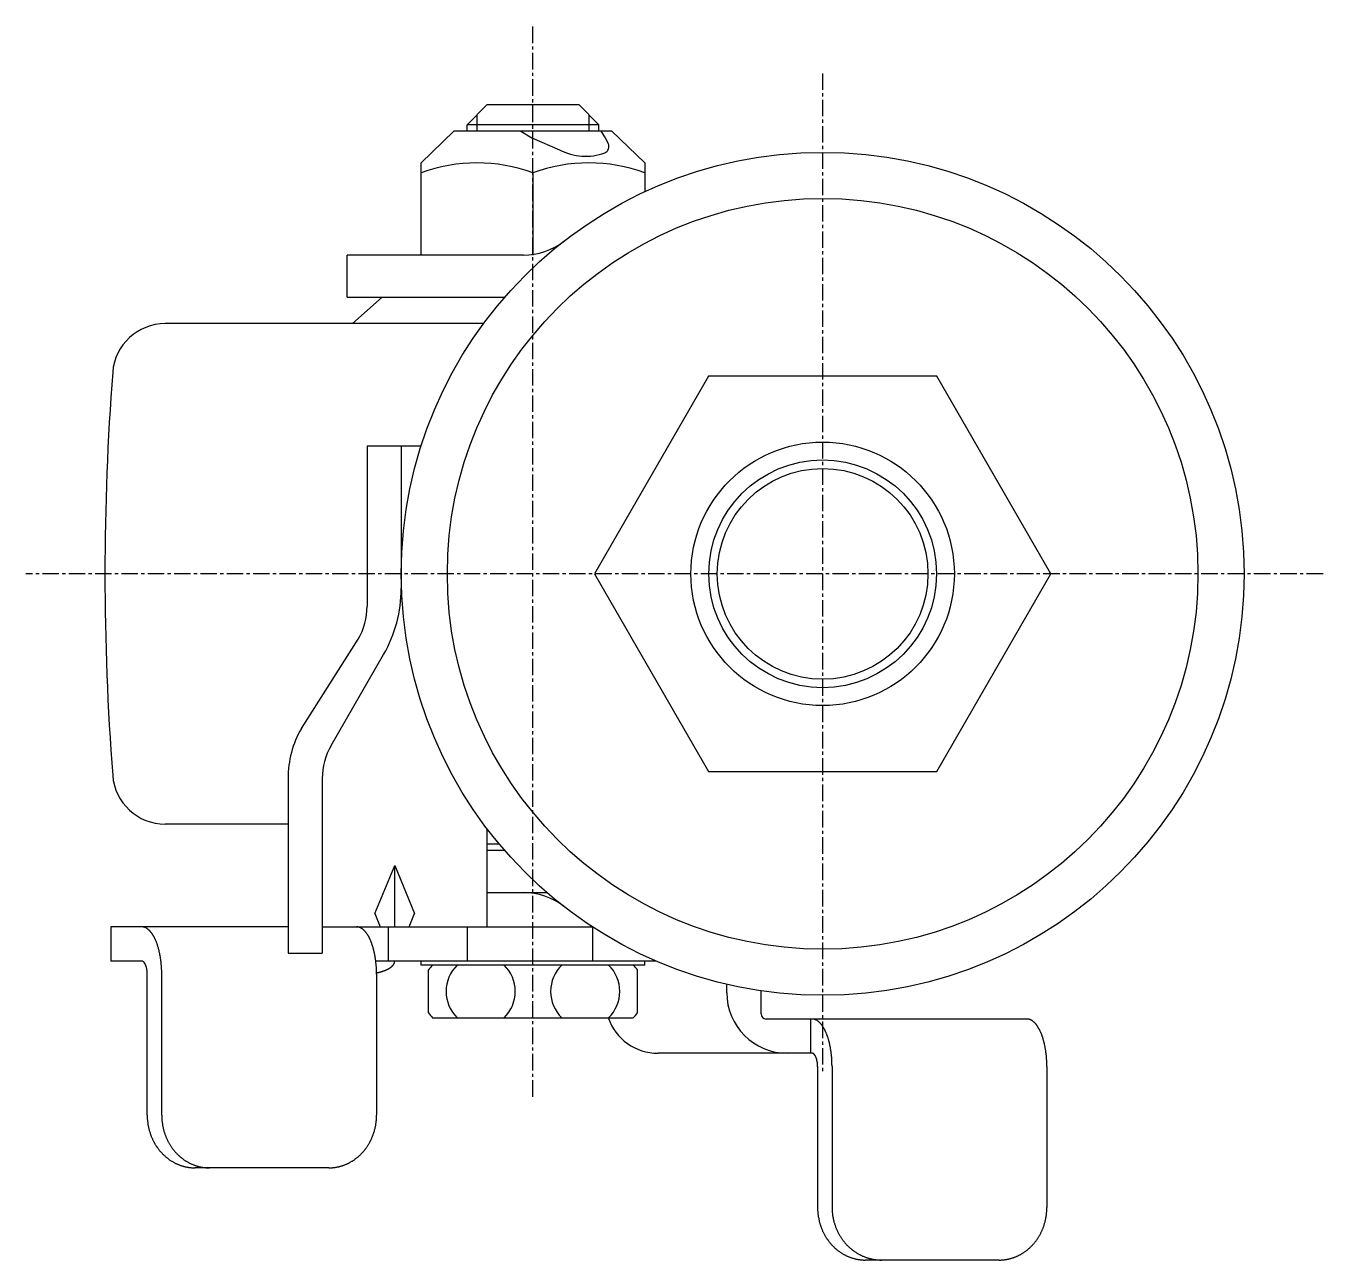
# Model space of a CAD drawing. Extents: x -3880 to -3609, y -750 to -299.
# Drawn here: x -3707.4 to -3608.9, y -393 to -299.3 of the extents above; entities that cross this region are included whole.
import ezdxf

# ---------------------------------------------------------------- set-up
doc = ezdxf.new("R2010")
doc.units = 0
doc.linetypes.add('CENTER', pattern=[2, 1.25, -0.25, 0.25, -0.25])
doc.layers.get('0').update_dxf_attribs({"linetype": 'CONTINUOUS'})
doc.layers.add('CENTER', color=1, linetype='CENTER')

msp = doc.modelspace()

# ---------------------------------------------------------------- linework, layer by layer
at = {"color": 7, "linetype": 'CONTINUOUS'}
for p, q in [((-3673.888, -306.773), (-3672.388, -305.273)), ((-3665.388, -305.273), (-3672.388, -305.273)), ((-3663.888, -306.773), (-3665.388, -305.273)), ((-3674.888, -307.273), (-3677.388, -309.673)), ((-3662.888, -307.273), (-3674.888, -307.273)), ((-3673.888, -307.273), (-3673.888, -306.773)), ((-3663.888, -306.773), (-3673.888, -306.773)), ((-3669.798, -307.273), (-3668.982, -307.773)), ((-3663.888, -307.273), (-3663.888, -306.773)), ((-3663.736, -307.273), (-3663.406, -307.773)), ((-3660.388, -309.673), (-3662.888, -307.273)), ((-3668.982, -307.773), (-3666.87, -308.673)), ((-3663.406, -307.773), (-3663.174, -308.203)), ((-3677.388, -316.673), (-3677.388, -309.673)), ((-3660.388, -309.673), (-3660.388, -311.86)), ((-3668.888, -310.432), (-3668.888, -316.673)), ((-3682.988, -319.873), (-3682.988, -316.673)), ((-3669.612, -316.673), (-3682.988, -316.673)), ((-3669.612, -316.673), (-3677.388, -316.673)), ((-3682.988, -319.873), (-3671.033, -319.873)), ((-3682.588, -321.873), (-3680.338, -319.873)), ((-3672.637, -321.873), (-3696.813, -321.873)), ((-3655.548, -325.873), (-3664.209, -340.873)), ((-3638.228, -325.873), (-3655.548, -325.873)), ((-3629.568, -340.873), (-3638.228, -325.873)), ((-3677.383, -331.173), (-3681.488, -331.173)), ((-3681.488, -331.173), (-3681.488, -343.333)), ((-3678.888, -331.173), (-3678.888, -341.994)), ((-3664.209, -340.873), (-3655.548, -355.873)), ((-3638.228, -355.873), (-3629.568, -340.873)), ((-3686.47, -352.605), (-3682.158, -345.833)), ((-3684.218, -353.905), (-3680.228, -346.994)), ((-3687.488, -356.405), (-3687.488, -369.673)), ((-3684.888, -356.405), (-3684.888, -369.673)), ((-3655.548, -355.873), (-3638.228, -355.873)), ((-3687.488, -359.873), (-3696.813, -359.873)), ((-3672.388, -360.206), (-3672.388, -367.673)), ((-3672.388, -361.373), (-3671.459, -361.373)), ((-3671.033, -361.873), (-3672.388, -361.873)), ((-3680.888, -366.673), (-3679.388, -363.019)), ((-3679.388, -363.019), (-3677.888, -366.673)), ((-3679.388, -367.673), (-3679.388, -363.019)), ((-3672.388, -365.073), (-3669.612, -365.073)), ((-3669.612, -365.073), (-3667.825, -365.073)), ((-3680.888, -366.673), (-3680.478, -367.673)), ((-3678.299, -367.673), (-3677.888, -366.673)), ((-3687.488, -367.673), (-3700.941, -367.673)), ((-3700.941, -367.673), (-3700.941, -370.273)), ((-3684.888, -367.673), (-3664.374, -367.673)), ((-3679.888, -367.673), (-3679.888, -370.273)), ((-3673.888, -367.673), (-3673.888, -370.273)), ((-3664.377, -367.673), (-3664.377, -370.273)), ((-3698.599, -370.273), (-3700.941, -370.273)), ((-3687.488, -369.673), (-3684.888, -369.673)), ((-3659.523, -370.273), (-3680.83, -370.273)), ((-3677.388, -370.573), (-3677.388, -370.273)), ((-3660.388, -370.573), (-3660.388, -370.273)), ((-3698.176, -381.973), (-3698.176, -371.273)), ((-3697.078, -381.973), (-3697.078, -371.273)), ((-3680.764, -371.273), (-3680.764, -381.973)), ((-3660.388, -370.573), (-3677.388, -370.573)), ((-3676.828, -374.205), (-3676.828, -370.941)), ((-3660.948, -374.205), (-3660.948, -370.941)), ((-3654.169, -372.673), (-3654.169, -372.034)), ((-3651.569, -374.273), (-3651.569, -372.529)), ((-3676.506, -374.573), (-3661.27, -374.573)), ((-3631.382, -374.673), (-3651.169, -374.673)), ((-3647.806, -374.673), (-3647.806, -377.273)), ((-3647.696, -377.273), (-3659.388, -377.273)), ((-3647.273, -378.273), (-3647.273, -388.973)), ((-3646.174, -378.273), (-3646.174, -388.973)), ((-3646.174, -378.273), (-3646.174, -388.973)), ((-3629.861, -378.273), (-3629.861, -388.973)), ((-3684.389, -385.973), (-3694.551, -385.973)), ((-3633.486, -392.973), (-3643.648, -392.973))]:
    msp.add_line(p, q, dxfattribs=at)
at = {"color": 3, "linetype": 'CONTINUOUS'}
for p, q in [((-3673.138, -306.023), (-3673.138, -307.273)), ((-3664.638, -306.023), (-3664.638, -307.273))]:
    msp.add_line(p, q, dxfattribs=at)
at = {"color": 7, "linetype": 'CONTINUOUS'}
for points in [[(-3697.08, -371.273, 0), (-3697.08, -371.229, 0), (-3697.08, -371.185, 0), (-3697.08, -371.141, 0), (-3697.08, -371.096, 0), (-3697.08, -371.052, 0), (-3697.08, -371.008, 0), (-3697.08, -370.964, 0), (-3697.09, -370.92, 0), (-3697.09, -370.876, 0), (-3697.09, -370.832, 0), (-3697.09, -370.789, 0), (-3697.09, -370.745, 0), (-3697.1, -370.701, 0), (-3697.1, -370.658, 0), (-3697.1, -370.614, 0), (-3697.11, -370.571, 0), (-3697.11, -370.528, 0), (-3697.11, -370.484, 0), (-3697.12, -370.441, 0), (-3697.12, -370.398, 0), (-3697.13, -370.356, 0), (-3697.13, -370.313, 0), (-3697.14, -370.27, 0), (-3697.14, -370.228, 0), (-3697.15, -370.186, 0), (-3697.15, -370.144, 0), (-3697.16, -370.102, 0), (-3697.17, -370.06, 0), (-3697.17, -370.019, 0), (-3697.18, -369.978, 0), (-3697.19, -369.936, 0), (-3697.19, -369.895, 0), (-3697.2, -369.855, 0), (-3697.21, -369.814, 0), (-3697.22, -369.774, 0), (-3697.22, -369.734, 0), (-3697.23, -369.694, 0), (-3697.24, -369.655, 0), (-3697.25, -369.615, 0), (-3697.26, -369.576, 0), (-3697.27, -369.537, 0), (-3697.28, -369.499, 0), (-3697.28, -369.46, 0), (-3697.29, -369.422, 0), (-3697.3, -369.385, 0), (-3697.31, -369.347, 0), (-3697.32, -369.31, 0), (-3697.33, -369.273, 0), (-3697.34, -369.237, 0), (-3697.36, -369.2, 0), (-3697.37, -369.164, 0), (-3697.38, -369.129, 0), (-3697.39, -369.093, 0), (-3697.4, -369.058, 0), (-3697.41, -369.024, 0), (-3697.42, -368.989, 0), (-3697.43, -368.955, 0), (-3697.45, -368.922, 0), (-3697.46, -368.888, 0), (-3697.47, -368.856, 0), (-3697.48, -368.823, 0), (-3697.5, -368.791, 0), (-3697.51, -368.759, 0), (-3697.52, -368.728, 0), (-3697.54, -368.697, 0), (-3697.55, -368.666, 0), (-3697.56, -368.636, 0), (-3697.58, -368.606, 0), (-3697.59, -368.576, 0), (-3697.61, -368.547, 0), (-3697.62, -368.519, 0), (-3697.63, -368.49, 0), (-3697.65, -368.462, 0), (-3697.66, -368.435, 0), (-3697.68, -368.408, 0), (-3697.69, -368.382, 0), (-3697.71, -368.355, 0), (-3697.72, -368.33, 0), (-3697.74, -368.305, 0), (-3697.75, -368.28, 0), (-3697.77, -368.256, 0), (-3697.79, -368.232, 0), (-3697.8, -368.208, 0), (-3697.82, -368.185, 0), (-3697.83, -368.163, 0), (-3697.85, -368.141, 0), (-3697.87, -368.119, 0), (-3697.88, -368.098, 0), (-3697.9, -368.078, 0), (-3697.92, -368.058, 0), (-3697.93, -368.038, 0), (-3697.95, -368.019, 0), (-3697.97, -368, 0), (-3697.98, -367.982, 0), (-3698, -367.964, 0), (-3698.02, -367.947, 0), (-3698.03, -367.931, 0), (-3698.05, -367.914, 0), (-3698.07, -367.899, 0), (-3698.09, -367.884, 0), (-3698.1, -367.869, 0), (-3698.12, -367.855, 0), (-3698.14, -367.841, 0), (-3698.16, -367.828, 0), (-3698.18, -367.816, 0), (-3698.19, -367.804, 0), (-3698.21, -367.792, 0), (-3698.23, -367.781, 0), (-3698.25, -367.771, 0), (-3698.27, -367.761, 0), (-3698.28, -367.751, 0), (-3698.3, -367.742, 0), (-3698.32, -367.734, 0), (-3698.34, -367.726, 0), (-3698.36, -367.719, 0), (-3698.38, -367.712, 0), (-3698.39, -367.706, 0), (-3698.41, -367.7, 0), (-3698.43, -367.695, 0), (-3698.45, -367.69, 0), (-3698.47, -367.686, 0), (-3698.49, -367.683, 0), (-3698.51, -367.68, 0), (-3698.52, -367.677, 0), (-3698.54, -367.676, 0), (-3698.56, -367.674, 0), (-3698.58, -367.673, 0), (-3698.6, -367.673, 0)], [(-3680.76, -371.273, 0), (-3680.76, -371.229, 0), (-3680.76, -371.185, 0), (-3680.77, -371.141, 0), (-3680.77, -371.096, 0), (-3680.77, -371.052, 0), (-3680.77, -371.008, 0), (-3680.77, -370.964, 0), (-3680.77, -370.92, 0), (-3680.77, -370.876, 0), (-3680.78, -370.832, 0), (-3680.78, -370.789, 0), (-3680.78, -370.745, 0), (-3680.78, -370.701, 0), (-3680.79, -370.658, 0), (-3680.79, -370.614, 0), (-3680.79, -370.571, 0), (-3680.8, -370.528, 0), (-3680.8, -370.484, 0), (-3680.81, -370.441, 0), (-3680.81, -370.398, 0), (-3680.81, -370.356, 0), (-3680.82, -370.313, 0), (-3680.82, -370.27, 0), (-3680.83, -370.228, 0), (-3680.84, -370.186, 0), (-3680.84, -370.144, 0), (-3680.85, -370.102, 0), (-3680.85, -370.06, 0), (-3680.86, -370.019, 0), (-3680.87, -369.978, 0), (-3680.87, -369.936, 0), (-3680.88, -369.895, 0), (-3680.89, -369.855, 0), (-3680.89, -369.814, 0), (-3680.9, -369.774, 0), (-3680.91, -369.734, 0), (-3680.92, -369.694, 0), (-3680.93, -369.655, 0), (-3680.94, -369.615, 0), (-3680.94, -369.576, 0), (-3680.95, -369.537, 0), (-3680.96, -369.499, 0), (-3680.97, -369.46, 0), (-3680.98, -369.422, 0), (-3680.99, -369.385, 0), (-3681, -369.347, 0), (-3681.01, -369.31, 0), (-3681.02, -369.273, 0), (-3681.03, -369.237, 0), (-3681.04, -369.2, 0), (-3681.05, -369.164, 0), (-3681.06, -369.129, 0), (-3681.07, -369.093, 0), (-3681.09, -369.058, 0), (-3681.1, -369.024, 0), (-3681.11, -368.989, 0), (-3681.12, -368.955, 0), (-3681.13, -368.922, 0), (-3681.15, -368.888, 0), (-3681.16, -368.856, 0), (-3681.17, -368.823, 0), (-3681.18, -368.791, 0), (-3681.2, -368.759, 0), (-3681.21, -368.728, 0), (-3681.22, -368.697, 0), (-3681.24, -368.666, 0), (-3681.25, -368.636, 0), (-3681.26, -368.606, 0), (-3681.28, -368.576, 0), (-3681.29, -368.547, 0), (-3681.31, -368.519, 0), (-3681.32, -368.49, 0), (-3681.33, -368.462, 0), (-3681.35, -368.435, 0), (-3681.36, -368.408, 0), (-3681.38, -368.382, 0), (-3681.39, -368.355, 0), (-3681.41, -368.33, 0), (-3681.42, -368.305, 0), (-3681.44, -368.28, 0), (-3681.46, -368.256, 0), (-3681.47, -368.232, 0), (-3681.49, -368.208, 0), (-3681.5, -368.185, 0), (-3681.52, -368.163, 0), (-3681.54, -368.141, 0), (-3681.55, -368.119, 0), (-3681.57, -368.098, 0), (-3681.58, -368.078, 0), (-3681.6, -368.058, 0), (-3681.62, -368.038, 0), (-3681.64, -368.019, 0), (-3681.65, -368, 0), (-3681.67, -367.982, 0), (-3681.69, -367.964, 0), (-3681.7, -367.947, 0), (-3681.72, -367.931, 0), (-3681.74, -367.914, 0), (-3681.76, -367.899, 0), (-3681.77, -367.884, 0), (-3681.79, -367.869, 0), (-3681.81, -367.855, 0), (-3681.83, -367.841, 0), (-3681.84, -367.828, 0), (-3681.86, -367.816, 0), (-3681.88, -367.804, 0), (-3681.9, -367.792, 0), (-3681.92, -367.781, 0), (-3681.93, -367.771, 0), (-3681.95, -367.761, 0), (-3681.97, -367.751, 0), (-3681.99, -367.742, 0), (-3682.01, -367.734, 0), (-3682.03, -367.726, 0), (-3682.04, -367.719, 0), (-3682.06, -367.712, 0), (-3682.08, -367.706, 0), (-3682.1, -367.7, 0), (-3682.12, -367.695, 0), (-3682.14, -367.69, 0), (-3682.16, -367.686, 0), (-3682.17, -367.683, 0), (-3682.19, -367.68, 0), (-3682.21, -367.677, 0), (-3682.23, -367.676, 0), (-3682.25, -367.674, 0), (-3682.27, -367.673, 0), (-3682.29, -367.673, 0)], [(-3698.18, -371.273, 0), (-3698.18, -371.261, 0), (-3698.18, -371.249, 0), (-3698.18, -371.236, 0), (-3698.18, -371.224, 0), (-3698.18, -371.212, 0), (-3698.18, -371.2, 0), (-3698.18, -371.187, 0), (-3698.18, -371.175, 0), (-3698.18, -371.163, 0), (-3698.18, -371.151, 0), (-3698.18, -371.139, 0), (-3698.18, -371.126, 0), (-3698.18, -371.114, 0), (-3698.18, -371.102, 0), (-3698.18, -371.09, 0), (-3698.18, -371.078, 0), (-3698.19, -371.066, 0), (-3698.19, -371.054, 0), (-3698.19, -371.042, 0), (-3698.19, -371.03, 0), (-3698.19, -371.018, 0), (-3698.19, -371.006, 0), (-3698.19, -370.995, 0), (-3698.19, -370.983, 0), (-3698.2, -370.971, 0), (-3698.2, -370.959, 0), (-3698.2, -370.948, 0), (-3698.2, -370.936, 0), (-3698.2, -370.925, 0), (-3698.2, -370.913, 0), (-3698.21, -370.902, 0), (-3698.21, -370.89, 0), (-3698.21, -370.879, 0), (-3698.21, -370.868, 0), (-3698.21, -370.857, 0), (-3698.22, -370.846, 0), (-3698.22, -370.835, 0), (-3698.22, -370.824, 0), (-3698.22, -370.813, 0), (-3698.23, -370.802, 0), (-3698.23, -370.791, 0), (-3698.23, -370.78, 0), (-3698.23, -370.77, 0), (-3698.24, -370.759, 0), (-3698.24, -370.749, 0), (-3698.24, -370.738, 0), (-3698.24, -370.728, 0), (-3698.25, -370.718, 0), (-3698.25, -370.707, 0), (-3698.25, -370.697, 0), (-3698.26, -370.687, 0), (-3698.26, -370.677, 0), (-3698.26, -370.668, 0), (-3698.27, -370.658, 0), (-3698.27, -370.648, 0), (-3698.27, -370.639, 0), (-3698.28, -370.629, 0), (-3698.28, -370.62, 0), (-3698.28, -370.611, 0), (-3698.29, -370.602, 0), (-3698.29, -370.593, 0), (-3698.29, -370.584, 0), (-3698.3, -370.575, 0), (-3698.3, -370.566, 0), (-3698.3, -370.557, 0), (-3698.31, -370.549, 0), (-3698.31, -370.54, 0), (-3698.32, -370.532, 0), (-3698.32, -370.524, 0), (-3698.32, -370.516, 0), (-3698.33, -370.508, 0), (-3698.33, -370.5, 0), (-3698.34, -370.492, 0), (-3698.34, -370.485, 0), (-3698.34, -370.477, 0), (-3698.35, -370.47, 0), (-3698.35, -370.463, 0), (-3698.36, -370.456, 0), (-3698.36, -370.449, 0), (-3698.36, -370.442, 0), (-3698.37, -370.435, 0), (-3698.37, -370.428, 0), (-3698.38, -370.422, 0), (-3698.38, -370.415, 0), (-3698.39, -370.409, 0), (-3698.39, -370.403, 0), (-3698.4, -370.397, 0), (-3698.4, -370.391, 0), (-3698.4, -370.386, 0), (-3698.41, -370.38, 0), (-3698.41, -370.374, 0), (-3698.42, -370.369, 0), (-3698.42, -370.364, 0), (-3698.43, -370.359, 0), (-3698.43, -370.354, 0), (-3698.44, -370.349, 0), (-3698.44, -370.345, 0), (-3698.45, -370.34, 0), (-3698.45, -370.336, 0), (-3698.46, -370.332, 0), (-3698.46, -370.328, 0), (-3698.47, -370.324, 0), (-3698.47, -370.32, 0), (-3698.48, -370.316, 0), (-3698.48, -370.313, 0), (-3698.49, -370.309, 0), (-3698.49, -370.306, 0), (-3698.5, -370.303, 0), (-3698.5, -370.3, 0), (-3698.51, -370.297, 0), (-3698.51, -370.295, 0), (-3698.52, -370.292, 0), (-3698.52, -370.29, 0), (-3698.53, -370.288, 0), (-3698.53, -370.286, 0), (-3698.54, -370.284, 0), (-3698.54, -370.282, 0), (-3698.55, -370.281, 0), (-3698.55, -370.279, 0), (-3698.56, -370.278, 0), (-3698.56, -370.277, 0), (-3698.57, -370.276, 0), (-3698.57, -370.275, 0), (-3698.58, -370.274, 0), (-3698.58, -370.274, 0), (-3698.59, -370.273, 0), (-3698.59, -370.273, 0), (-3698.6, -370.273, 0)], [(-3680.76, -371.167, 0), (-3680.75, -371.163, 0), (-3680.73, -371.159, 0), (-3680.71, -371.155, 0), (-3680.69, -371.15, 0), (-3680.67, -371.146, 0), (-3680.65, -371.142, 0), (-3680.63, -371.138, 0), (-3680.61, -371.133, 0), (-3680.59, -371.129, 0), (-3680.58, -371.124, 0), (-3680.56, -371.12, 0), (-3680.54, -371.115, 0), (-3680.52, -371.111, 0), (-3680.5, -371.106, 0), (-3680.49, -371.101, 0), (-3680.47, -371.096, 0), (-3680.45, -371.091, 0), (-3680.43, -371.086, 0), (-3680.42, -371.081, 0), (-3680.4, -371.076, 0), (-3680.38, -371.071, 0), (-3680.36, -371.066, 0), (-3680.35, -371.06, 0), (-3680.33, -371.055, 0), (-3680.31, -371.05, 0), (-3680.3, -371.044, 0), (-3680.28, -371.039, 0), (-3680.26, -371.033, 0), (-3680.25, -371.027, 0), (-3680.23, -371.022, 0), (-3680.21, -371.016, 0), (-3680.2, -371.01, 0), (-3680.18, -371.004, 0), (-3680.17, -370.998, 0), (-3680.15, -370.992, 0), (-3680.14, -370.986, 0), (-3680.12, -370.98, 0), (-3680.11, -370.974, 0), (-3680.09, -370.968, 0), (-3680.08, -370.962, 0), (-3680.06, -370.955, 0), (-3680.05, -370.949, 0), (-3680.03, -370.943, 0), (-3680.02, -370.936, 0), (-3680, -370.93, 0), (-3679.99, -370.923, 0), (-3679.97, -370.917, 0), (-3679.96, -370.91, 0), (-3679.95, -370.903, 0), (-3679.93, -370.897, 0), (-3679.92, -370.89, 0), (-3679.91, -370.883, 0), (-3679.89, -370.876, 0), (-3679.88, -370.869, 0), (-3679.87, -370.862, 0), (-3679.86, -370.855, 0), (-3679.84, -370.848, 0), (-3679.83, -370.841, 0), (-3679.82, -370.834, 0), (-3679.81, -370.827, 0), (-3679.79, -370.82, 0), (-3679.78, -370.812, 0), (-3679.77, -370.805, 0), (-3679.76, -370.798, 0), (-3679.75, -370.791, 0), (-3679.74, -370.783, 0), (-3679.73, -370.776, 0), (-3679.72, -370.768, 0), (-3679.71, -370.761, 0), (-3679.69, -370.753, 0), (-3679.68, -370.746, 0), (-3679.67, -370.738, 0), (-3679.66, -370.73, 0), (-3679.65, -370.723, 0), (-3679.65, -370.715, 0), (-3679.64, -370.707, 0), (-3679.63, -370.699, 0), (-3679.62, -370.691, 0), (-3679.61, -370.684, 0), (-3679.6, -370.676, 0), (-3679.59, -370.668, 0), (-3679.58, -370.66, 0), (-3679.57, -370.652, 0), (-3679.57, -370.644, 0), (-3679.56, -370.636, 0), (-3679.55, -370.628, 0), (-3679.54, -370.62, 0), (-3679.54, -370.612, 0), (-3679.53, -370.603, 0), (-3679.52, -370.595, 0), (-3679.51, -370.587, 0), (-3679.51, -370.579, 0), (-3679.5, -370.571, 0), (-3679.49, -370.562, 0), (-3679.49, -370.554, 0), (-3679.48, -370.546, 0), (-3679.48, -370.538, 0), (-3679.47, -370.529, 0), (-3679.47, -370.521, 0), (-3679.46, -370.512, 0), (-3679.46, -370.504, 0), (-3679.45, -370.496, 0), (-3679.45, -370.487, 0), (-3679.44, -370.479, 0), (-3679.44, -370.47, 0), (-3679.43, -370.462, 0), (-3679.43, -370.453, 0), (-3679.43, -370.445, 0), (-3679.42, -370.436, 0), (-3679.42, -370.428, 0), (-3679.41, -370.419, 0), (-3679.41, -370.411, 0), (-3679.41, -370.402, 0), (-3679.41, -370.394, 0), (-3679.4, -370.385, 0), (-3679.4, -370.377, 0), (-3679.4, -370.368, 0), (-3679.4, -370.359, 0), (-3679.4, -370.351, 0), (-3679.39, -370.342, 0), (-3679.39, -370.334, 0), (-3679.39, -370.325, 0), (-3679.39, -370.316, 0), (-3679.39, -370.308, 0), (-3679.39, -370.299, 0), (-3679.39, -370.29, 0), (-3679.39, -370.282, 0), (-3679.39, -370.273, 0)], [(-3646.17, -378.273, 0), (-3646.17, -378.229, 0), (-3646.17, -378.185, 0), (-3646.18, -378.141, 0), (-3646.18, -378.096, 0), (-3646.18, -378.052, 0), (-3646.18, -378.008, 0), (-3646.18, -377.964, 0), (-3646.18, -377.92, 0), (-3646.18, -377.876, 0), (-3646.19, -377.832, 0), (-3646.19, -377.789, 0), (-3646.19, -377.745, 0), (-3646.19, -377.701, 0), (-3646.2, -377.658, 0), (-3646.2, -377.614, 0), (-3646.2, -377.571, 0), (-3646.21, -377.528, 0), (-3646.21, -377.484, 0), (-3646.22, -377.441, 0), (-3646.22, -377.398, 0), (-3646.22, -377.356, 0), (-3646.23, -377.313, 0), (-3646.23, -377.27, 0), (-3646.24, -377.228, 0), (-3646.25, -377.186, 0), (-3646.25, -377.144, 0), (-3646.26, -377.102, 0), (-3646.26, -377.06, 0), (-3646.27, -377.019, 0), (-3646.28, -376.978, 0), (-3646.28, -376.936, 0), (-3646.29, -376.895, 0), (-3646.3, -376.855, 0), (-3646.3, -376.814, 0), (-3646.31, -376.774, 0), (-3646.32, -376.734, 0), (-3646.33, -376.694, 0), (-3646.34, -376.655, 0), (-3646.35, -376.615, 0), (-3646.35, -376.576, 0), (-3646.36, -376.537, 0), (-3646.37, -376.499, 0), (-3646.38, -376.46, 0), (-3646.39, -376.422, 0), (-3646.4, -376.385, 0), (-3646.41, -376.347, 0), (-3646.42, -376.31, 0), (-3646.43, -376.273, 0), (-3646.44, -376.237, 0), (-3646.45, -376.2, 0), (-3646.46, -376.164, 0), (-3646.47, -376.129, 0), (-3646.48, -376.093, 0), (-3646.5, -376.058, 0), (-3646.51, -376.024, 0), (-3646.52, -375.989, 0), (-3646.53, -375.955, 0), (-3646.54, -375.922, 0), (-3646.56, -375.888, 0), (-3646.57, -375.856, 0), (-3646.58, -375.823, 0), (-3646.59, -375.791, 0), (-3646.61, -375.759, 0), (-3646.62, -375.728, 0), (-3646.63, -375.697, 0), (-3646.65, -375.666, 0), (-3646.66, -375.636, 0), (-3646.67, -375.606, 0), (-3646.69, -375.576, 0), (-3646.7, -375.547, 0), (-3646.72, -375.519, 0), (-3646.73, -375.49, 0), (-3646.74, -375.462, 0), (-3646.76, -375.435, 0), (-3646.77, -375.408, 0), (-3646.79, -375.382, 0), (-3646.8, -375.355, 0), (-3646.82, -375.33, 0), (-3646.83, -375.305, 0), (-3646.85, -375.28, 0), (-3646.87, -375.256, 0), (-3646.88, -375.232, 0), (-3646.9, -375.208, 0), (-3646.91, -375.185, 0), (-3646.93, -375.163, 0), (-3646.95, -375.141, 0), (-3646.96, -375.119, 0), (-3646.98, -375.098, 0), (-3646.99, -375.078, 0), (-3647.01, -375.058, 0), (-3647.03, -375.038, 0), (-3647.05, -375.019, 0), (-3647.06, -375, 0), (-3647.08, -374.982, 0), (-3647.1, -374.964, 0), (-3647.11, -374.947, 0), (-3647.13, -374.931, 0), (-3647.15, -374.914, 0), (-3647.17, -374.899, 0), (-3647.18, -374.884, 0), (-3647.2, -374.869, 0), (-3647.22, -374.855, 0), (-3647.24, -374.841, 0), (-3647.25, -374.828, 0), (-3647.27, -374.816, 0), (-3647.29, -374.804, 0), (-3647.31, -374.792, 0), (-3647.33, -374.781, 0), (-3647.34, -374.771, 0), (-3647.36, -374.761, 0), (-3647.38, -374.751, 0), (-3647.4, -374.742, 0), (-3647.42, -374.734, 0), (-3647.44, -374.726, 0), (-3647.45, -374.719, 0), (-3647.47, -374.712, 0), (-3647.49, -374.706, 0), (-3647.51, -374.7, 0), (-3647.53, -374.695, 0), (-3647.55, -374.69, 0), (-3647.57, -374.686, 0), (-3647.58, -374.683, 0), (-3647.6, -374.68, 0), (-3647.62, -374.677, 0), (-3647.64, -374.676, 0), (-3647.66, -374.674, 0), (-3647.68, -374.673, 0), (-3647.7, -374.673, 0)], [(-3629.86, -378.273, 0), (-3629.86, -378.229, 0), (-3629.86, -378.185, 0), (-3629.86, -378.141, 0), (-3629.86, -378.096, 0), (-3629.86, -378.052, 0), (-3629.86, -378.008, 0), (-3629.87, -377.964, 0), (-3629.87, -377.92, 0), (-3629.87, -377.876, 0), (-3629.87, -377.832, 0), (-3629.87, -377.789, 0), (-3629.88, -377.745, 0), (-3629.88, -377.701, 0), (-3629.88, -377.658, 0), (-3629.89, -377.614, 0), (-3629.89, -377.571, 0), (-3629.89, -377.528, 0), (-3629.9, -377.484, 0), (-3629.9, -377.441, 0), (-3629.91, -377.398, 0), (-3629.91, -377.356, 0), (-3629.92, -377.313, 0), (-3629.92, -377.27, 0), (-3629.93, -377.228, 0), (-3629.93, -377.186, 0), (-3629.94, -377.144, 0), (-3629.94, -377.102, 0), (-3629.95, -377.06, 0), (-3629.96, -377.019, 0), (-3629.96, -376.978, 0), (-3629.97, -376.936, 0), (-3629.98, -376.895, 0), (-3629.98, -376.855, 0), (-3629.99, -376.814, 0), (-3630, -376.774, 0), (-3630.01, -376.734, 0), (-3630.01, -376.694, 0), (-3630.02, -376.655, 0), (-3630.03, -376.615, 0), (-3630.04, -376.576, 0), (-3630.05, -376.537, 0), (-3630.06, -376.499, 0), (-3630.07, -376.46, 0), (-3630.08, -376.422, 0), (-3630.09, -376.385, 0), (-3630.1, -376.347, 0), (-3630.11, -376.31, 0), (-3630.12, -376.273, 0), (-3630.13, -376.237, 0), (-3630.14, -376.2, 0), (-3630.15, -376.164, 0), (-3630.16, -376.129, 0), (-3630.17, -376.093, 0), (-3630.18, -376.058, 0), (-3630.19, -376.024, 0), (-3630.21, -375.989, 0), (-3630.22, -375.955, 0), (-3630.23, -375.922, 0), (-3630.24, -375.888, 0), (-3630.25, -375.856, 0), (-3630.27, -375.823, 0), (-3630.28, -375.791, 0), (-3630.29, -375.759, 0), (-3630.31, -375.728, 0), (-3630.32, -375.697, 0), (-3630.33, -375.666, 0), (-3630.35, -375.636, 0), (-3630.36, -375.606, 0), (-3630.37, -375.576, 0), (-3630.39, -375.547, 0), (-3630.4, -375.519, 0), (-3630.42, -375.49, 0), (-3630.43, -375.462, 0), (-3630.45, -375.435, 0), (-3630.46, -375.408, 0), (-3630.48, -375.382, 0), (-3630.49, -375.355, 0), (-3630.51, -375.33, 0), (-3630.52, -375.305, 0), (-3630.54, -375.28, 0), (-3630.55, -375.256, 0), (-3630.57, -375.232, 0), (-3630.58, -375.208, 0), (-3630.6, -375.185, 0), (-3630.62, -375.163, 0), (-3630.63, -375.141, 0), (-3630.65, -375.119, 0), (-3630.66, -375.098, 0), (-3630.68, -375.078, 0), (-3630.7, -375.058, 0), (-3630.71, -375.038, 0), (-3630.73, -375.019, 0), (-3630.75, -375, 0), (-3630.77, -374.982, 0), (-3630.78, -374.964, 0), (-3630.8, -374.947, 0), (-3630.82, -374.931, 0), (-3630.83, -374.914, 0), (-3630.85, -374.899, 0), (-3630.87, -374.884, 0), (-3630.89, -374.869, 0), (-3630.9, -374.855, 0), (-3630.92, -374.841, 0), (-3630.94, -374.828, 0), (-3630.96, -374.816, 0), (-3630.98, -374.804, 0), (-3630.99, -374.792, 0), (-3631.01, -374.781, 0), (-3631.03, -374.771, 0), (-3631.05, -374.761, 0), (-3631.07, -374.751, 0), (-3631.09, -374.742, 0), (-3631.1, -374.734, 0), (-3631.12, -374.726, 0), (-3631.14, -374.719, 0), (-3631.16, -374.712, 0), (-3631.18, -374.706, 0), (-3631.2, -374.7, 0), (-3631.21, -374.695, 0), (-3631.23, -374.69, 0), (-3631.25, -374.686, 0), (-3631.27, -374.683, 0), (-3631.29, -374.68, 0), (-3631.31, -374.677, 0), (-3631.33, -374.676, 0), (-3631.34, -374.674, 0), (-3631.36, -374.673, 0), (-3631.38, -374.673, 0)], [(-3647.27, -378.273, 0), (-3647.27, -378.261, 0), (-3647.27, -378.249, 0), (-3647.27, -378.236, 0), (-3647.27, -378.224, 0), (-3647.27, -378.212, 0), (-3647.27, -378.2, 0), (-3647.27, -378.187, 0), (-3647.28, -378.175, 0), (-3647.28, -378.163, 0), (-3647.28, -378.151, 0), (-3647.28, -378.139, 0), (-3647.28, -378.126, 0), (-3647.28, -378.114, 0), (-3647.28, -378.102, 0), (-3647.28, -378.09, 0), (-3647.28, -378.078, 0), (-3647.28, -378.066, 0), (-3647.28, -378.054, 0), (-3647.28, -378.042, 0), (-3647.29, -378.03, 0), (-3647.29, -378.018, 0), (-3647.29, -378.006, 0), (-3647.29, -377.995, 0), (-3647.29, -377.983, 0), (-3647.29, -377.971, 0), (-3647.29, -377.959, 0), (-3647.3, -377.948, 0), (-3647.3, -377.936, 0), (-3647.3, -377.925, 0), (-3647.3, -377.913, 0), (-3647.3, -377.902, 0), (-3647.31, -377.89, 0), (-3647.31, -377.879, 0), (-3647.31, -377.868, 0), (-3647.31, -377.857, 0), (-3647.31, -377.846, 0), (-3647.32, -377.835, 0), (-3647.32, -377.824, 0), (-3647.32, -377.813, 0), (-3647.32, -377.802, 0), (-3647.33, -377.791, 0), (-3647.33, -377.78, 0), (-3647.33, -377.77, 0), (-3647.33, -377.759, 0), (-3647.34, -377.749, 0), (-3647.34, -377.738, 0), (-3647.34, -377.728, 0), (-3647.34, -377.718, 0), (-3647.35, -377.707, 0), (-3647.35, -377.697, 0), (-3647.35, -377.687, 0), (-3647.36, -377.677, 0), (-3647.36, -377.668, 0), (-3647.36, -377.658, 0), (-3647.37, -377.648, 0), (-3647.37, -377.639, 0), (-3647.37, -377.629, 0), (-3647.38, -377.62, 0), (-3647.38, -377.611, 0), (-3647.38, -377.602, 0), (-3647.39, -377.593, 0), (-3647.39, -377.584, 0), (-3647.39, -377.575, 0), (-3647.4, -377.566, 0), (-3647.4, -377.557, 0), (-3647.4, -377.549, 0), (-3647.41, -377.54, 0), (-3647.41, -377.532, 0), (-3647.42, -377.524, 0), (-3647.42, -377.516, 0), (-3647.42, -377.508, 0), (-3647.43, -377.5, 0), (-3647.43, -377.492, 0), (-3647.44, -377.485, 0), (-3647.44, -377.477, 0), (-3647.44, -377.47, 0), (-3647.45, -377.463, 0), (-3647.45, -377.456, 0), (-3647.46, -377.449, 0), (-3647.46, -377.442, 0), (-3647.47, -377.435, 0), (-3647.47, -377.428, 0), (-3647.47, -377.422, 0), (-3647.48, -377.415, 0), (-3647.48, -377.409, 0), (-3647.49, -377.403, 0), (-3647.49, -377.397, 0), (-3647.5, -377.391, 0), (-3647.5, -377.386, 0), (-3647.51, -377.38, 0), (-3647.51, -377.374, 0), (-3647.51, -377.369, 0), (-3647.52, -377.364, 0), (-3647.52, -377.359, 0), (-3647.53, -377.354, 0), (-3647.53, -377.349, 0), (-3647.54, -377.345, 0), (-3647.54, -377.34, 0), (-3647.55, -377.336, 0), (-3647.55, -377.332, 0), (-3647.56, -377.328, 0), (-3647.56, -377.324, 0), (-3647.57, -377.32, 0), (-3647.57, -377.316, 0), (-3647.58, -377.313, 0), (-3647.58, -377.309, 0), (-3647.59, -377.306, 0), (-3647.59, -377.303, 0), (-3647.6, -377.3, 0), (-3647.6, -377.297, 0), (-3647.61, -377.295, 0), (-3647.61, -377.292, 0), (-3647.62, -377.29, 0), (-3647.62, -377.288, 0), (-3647.63, -377.286, 0), (-3647.63, -377.284, 0), (-3647.64, -377.282, 0), (-3647.64, -377.281, 0), (-3647.65, -377.279, 0), (-3647.65, -377.278, 0), (-3647.66, -377.277, 0), (-3647.66, -377.276, 0), (-3647.67, -377.275, 0), (-3647.67, -377.274, 0), (-3647.68, -377.274, 0), (-3647.69, -377.273, 0), (-3647.69, -377.273, 0), (-3647.7, -377.273, 0)], [(-3698.18, -381.973, 0), (-3698.18, -382.022, 0), (-3698.18, -382.071, 0), (-3698.17, -382.12, 0), (-3698.17, -382.169, 0), (-3698.17, -382.218, 0), (-3698.17, -382.267, 0), (-3698.16, -382.316, 0), (-3698.16, -382.365, 0), (-3698.15, -382.414, 0), (-3698.15, -382.463, 0), (-3698.14, -382.511, 0), (-3698.14, -382.56, 0), (-3698.13, -382.609, 0), (-3698.12, -382.657, 0), (-3698.12, -382.705, 0), (-3698.11, -382.754, 0), (-3698.1, -382.802, 0), (-3698.09, -382.85, 0), (-3698.08, -382.897, 0), (-3698.07, -382.945, 0), (-3698.06, -382.993, 0), (-3698.05, -383.04, 0), (-3698.03, -383.087, 0), (-3698.02, -383.134, 0), (-3698.01, -383.181, 0), (-3697.99, -383.228, 0), (-3697.98, -383.274, 0), (-3697.96, -383.321, 0), (-3697.95, -383.367, 0), (-3697.93, -383.413, 0), (-3697.92, -383.458, 0), (-3697.9, -383.504, 0), (-3697.88, -383.549, 0), (-3697.87, -383.594, 0), (-3697.85, -383.639, 0), (-3697.83, -383.683, 0), (-3697.81, -383.728, 0), (-3697.79, -383.772, 0), (-3697.77, -383.815, 0), (-3697.75, -383.859, 0), (-3697.73, -383.902, 0), (-3697.71, -383.945, 0), (-3697.68, -383.987, 0), (-3697.66, -384.03, 0), (-3697.64, -384.071, 0), (-3697.61, -384.113, 0), (-3697.59, -384.154, 0), (-3697.57, -384.195, 0), (-3697.54, -384.236, 0), (-3697.52, -384.276, 0), (-3697.49, -384.316, 0), (-3697.46, -384.356, 0), (-3697.44, -384.395, 0), (-3697.41, -384.434, 0), (-3697.38, -384.473, 0), (-3697.35, -384.511, 0), (-3697.33, -384.548, 0), (-3697.3, -384.586, 0), (-3697.27, -384.623, 0), (-3697.24, -384.659, 0), (-3697.21, -384.696, 0), (-3697.18, -384.731, 0), (-3697.15, -384.767, 0), (-3697.11, -384.802, 0), (-3697.08, -384.836, 0), (-3697.05, -384.87, 0), (-3697.02, -384.904, 0), (-3696.99, -384.937, 0), (-3696.95, -384.97, 0), (-3696.92, -385.002, 0), (-3696.89, -385.034, 0), (-3696.85, -385.065, 0), (-3696.82, -385.096, 0), (-3696.78, -385.127, 0), (-3696.75, -385.156, 0), (-3696.71, -385.186, 0), (-3696.67, -385.215, 0), (-3696.64, -385.243, 0), (-3696.6, -385.271, 0), (-3696.57, -385.299, 0), (-3696.53, -385.326, 0), (-3696.49, -385.353, 0), (-3696.45, -385.379, 0), (-3696.42, -385.404, 0), (-3696.38, -385.429, 0), (-3696.34, -385.453, 0), (-3696.3, -385.477, 0), (-3696.26, -385.501, 0), (-3696.22, -385.524, 0), (-3696.18, -385.546, 0), (-3696.14, -385.568, 0), (-3696.1, -385.589, 0), (-3696.06, -385.61, 0), (-3696.02, -385.63, 0), (-3695.98, -385.65, 0), (-3695.94, -385.669, 0), (-3695.9, -385.687, 0), (-3695.86, -385.705, 0), (-3695.81, -385.722, 0), (-3695.77, -385.739, 0), (-3695.73, -385.756, 0), (-3695.69, -385.771, 0), (-3695.65, -385.786, 0), (-3695.6, -385.801, 0), (-3695.56, -385.815, 0), (-3695.52, -385.828, 0), (-3695.48, -385.841, 0), (-3695.43, -385.853, 0), (-3695.39, -385.865, 0), (-3695.35, -385.876, 0), (-3695.3, -385.886, 0), (-3695.26, -385.896, 0), (-3695.21, -385.906, 0), (-3695.17, -385.914, 0), (-3695.13, -385.922, 0), (-3695.08, -385.93, 0), (-3695.04, -385.937, 0), (-3695, -385.943, 0), (-3694.95, -385.949, 0), (-3694.91, -385.954, 0), (-3694.86, -385.958, 0), (-3694.82, -385.962, 0), (-3694.77, -385.966, 0), (-3694.73, -385.968, 0), (-3694.68, -385.97, 0), (-3694.64, -385.972, 0), (-3694.6, -385.973, 0), (-3694.55, -385.973, 0)], [(-3697.08, -381.973, 0), (-3697.08, -382.022, 0), (-3697.08, -382.071, 0), (-3697.08, -382.12, 0), (-3697.07, -382.169, 0), (-3697.07, -382.218, 0), (-3697.07, -382.267, 0), (-3697.06, -382.316, 0), (-3697.06, -382.365, 0), (-3697.06, -382.414, 0), (-3697.05, -382.463, 0), (-3697.04, -382.511, 0), (-3697.04, -382.56, 0), (-3697.03, -382.609, 0), (-3697.02, -382.657, 0), (-3697.02, -382.705, 0), (-3697.01, -382.754, 0), (-3697, -382.802, 0), (-3696.99, -382.85, 0), (-3696.98, -382.897, 0), (-3696.97, -382.945, 0), (-3696.96, -382.993, 0), (-3696.95, -383.04, 0), (-3696.93, -383.087, 0), (-3696.92, -383.134, 0), (-3696.91, -383.181, 0), (-3696.89, -383.228, 0), (-3696.88, -383.274, 0), (-3696.87, -383.321, 0), (-3696.85, -383.367, 0), (-3696.83, -383.413, 0), (-3696.82, -383.458, 0), (-3696.8, -383.504, 0), (-3696.78, -383.549, 0), (-3696.77, -383.594, 0), (-3696.75, -383.639, 0), (-3696.73, -383.683, 0), (-3696.71, -383.728, 0), (-3696.69, -383.772, 0), (-3696.67, -383.815, 0), (-3696.65, -383.859, 0), (-3696.63, -383.902, 0), (-3696.61, -383.945, 0), (-3696.58, -383.987, 0), (-3696.56, -384.03, 0), (-3696.54, -384.071, 0), (-3696.52, -384.113, 0), (-3696.49, -384.154, 0), (-3696.47, -384.195, 0), (-3696.44, -384.236, 0), (-3696.42, -384.276, 0), (-3696.39, -384.316, 0), (-3696.36, -384.356, 0), (-3696.34, -384.395, 0), (-3696.31, -384.434, 0), (-3696.28, -384.473, 0), (-3696.25, -384.511, 0), (-3696.23, -384.548, 0), (-3696.2, -384.586, 0), (-3696.17, -384.623, 0), (-3696.14, -384.659, 0), (-3696.11, -384.696, 0), (-3696.08, -384.731, 0), (-3696.05, -384.767, 0), (-3696.02, -384.802, 0), (-3695.98, -384.836, 0), (-3695.95, -384.87, 0), (-3695.92, -384.904, 0), (-3695.89, -384.937, 0), (-3695.85, -384.97, 0), (-3695.82, -385.002, 0), (-3695.79, -385.034, 0), (-3695.75, -385.065, 0), (-3695.72, -385.096, 0), (-3695.68, -385.127, 0), (-3695.65, -385.156, 0), (-3695.61, -385.186, 0), (-3695.58, -385.215, 0), (-3695.54, -385.243, 0), (-3695.5, -385.271, 0), (-3695.47, -385.299, 0), (-3695.43, -385.326, 0), (-3695.39, -385.353, 0), (-3695.35, -385.379, 0), (-3695.32, -385.404, 0), (-3695.28, -385.429, 0), (-3695.24, -385.453, 0), (-3695.2, -385.477, 0), (-3695.16, -385.501, 0), (-3695.12, -385.524, 0), (-3695.08, -385.546, 0), (-3695.04, -385.568, 0), (-3695, -385.589, 0), (-3694.96, -385.61, 0), (-3694.92, -385.63, 0), (-3694.88, -385.65, 0), (-3694.84, -385.669, 0), (-3694.8, -385.687, 0), (-3694.76, -385.705, 0), (-3694.72, -385.722, 0), (-3694.67, -385.739, 0), (-3694.63, -385.756, 0), (-3694.59, -385.771, 0), (-3694.55, -385.786, 0), (-3694.5, -385.801, 0), (-3694.46, -385.815, 0), (-3694.42, -385.828, 0), (-3694.38, -385.841, 0), (-3694.33, -385.853, 0), (-3694.29, -385.865, 0), (-3694.25, -385.876, 0), (-3694.2, -385.886, 0), (-3694.16, -385.896, 0), (-3694.12, -385.906, 0), (-3694.07, -385.914, 0), (-3694.03, -385.922, 0), (-3693.98, -385.93, 0), (-3693.94, -385.937, 0), (-3693.9, -385.943, 0), (-3693.85, -385.949, 0), (-3693.81, -385.954, 0), (-3693.76, -385.958, 0), (-3693.72, -385.962, 0), (-3693.67, -385.966, 0), (-3693.63, -385.968, 0), (-3693.59, -385.97, 0), (-3693.54, -385.972, 0), (-3693.5, -385.973, 0), (-3693.45, -385.973, 0)], [(-3684.39, -385.973, 0), (-3684.34, -385.973, 0), (-3684.3, -385.972, 0), (-3684.26, -385.97, 0), (-3684.21, -385.968, 0), (-3684.17, -385.966, 0), (-3684.12, -385.962, 0), (-3684.08, -385.958, 0), (-3684.03, -385.954, 0), (-3683.99, -385.949, 0), (-3683.95, -385.943, 0), (-3683.9, -385.937, 0), (-3683.86, -385.93, 0), (-3683.81, -385.922, 0), (-3683.77, -385.914, 0), (-3683.73, -385.906, 0), (-3683.68, -385.896, 0), (-3683.64, -385.886, 0), (-3683.6, -385.876, 0), (-3683.55, -385.865, 0), (-3683.51, -385.853, 0), (-3683.47, -385.841, 0), (-3683.42, -385.828, 0), (-3683.38, -385.815, 0), (-3683.34, -385.801, 0), (-3683.29, -385.786, 0), (-3683.25, -385.771, 0), (-3683.21, -385.756, 0), (-3683.17, -385.739, 0), (-3683.13, -385.722, 0), (-3683.08, -385.705, 0), (-3683.04, -385.687, 0), (-3683, -385.669, 0), (-3682.96, -385.65, 0), (-3682.92, -385.63, 0), (-3682.88, -385.61, 0), (-3682.84, -385.589, 0), (-3682.8, -385.568, 0), (-3682.76, -385.546, 0), (-3682.72, -385.524, 0), (-3682.68, -385.501, 0), (-3682.64, -385.477, 0), (-3682.6, -385.453, 0), (-3682.56, -385.429, 0), (-3682.53, -385.404, 0), (-3682.49, -385.379, 0), (-3682.45, -385.353, 0), (-3682.41, -385.326, 0), (-3682.38, -385.299, 0), (-3682.34, -385.271, 0), (-3682.3, -385.243, 0), (-3682.27, -385.215, 0), (-3682.23, -385.186, 0), (-3682.19, -385.156, 0), (-3682.16, -385.127, 0), (-3682.12, -385.096, 0), (-3682.09, -385.065, 0), (-3682.06, -385.034, 0), (-3682.02, -385.002, 0), (-3681.99, -384.97, 0), (-3681.95, -384.937, 0), (-3681.92, -384.904, 0), (-3681.89, -384.87, 0), (-3681.86, -384.836, 0), (-3681.83, -384.802, 0), (-3681.79, -384.767, 0), (-3681.76, -384.731, 0), (-3681.73, -384.696, 0), (-3681.7, -384.659, 0), (-3681.67, -384.623, 0), (-3681.64, -384.586, 0), (-3681.62, -384.548, 0), (-3681.59, -384.511, 0), (-3681.56, -384.473, 0), (-3681.53, -384.434, 0), (-3681.5, -384.395, 0), (-3681.48, -384.356, 0), (-3681.45, -384.316, 0), (-3681.43, -384.276, 0), (-3681.4, -384.236, 0), (-3681.38, -384.195, 0), (-3681.35, -384.154, 0), (-3681.33, -384.113, 0), (-3681.3, -384.071, 0), (-3681.28, -384.03, 0), (-3681.26, -383.987, 0), (-3681.24, -383.945, 0), (-3681.21, -383.902, 0), (-3681.19, -383.859, 0), (-3681.17, -383.815, 0), (-3681.15, -383.772, 0), (-3681.13, -383.728, 0), (-3681.11, -383.683, 0), (-3681.09, -383.639, 0), (-3681.08, -383.594, 0), (-3681.06, -383.549, 0), (-3681.04, -383.504, 0), (-3681.02, -383.458, 0), (-3681.01, -383.413, 0), (-3680.99, -383.367, 0), (-3680.98, -383.321, 0), (-3680.96, -383.274, 0), (-3680.95, -383.228, 0), (-3680.93, -383.181, 0), (-3680.92, -383.134, 0), (-3680.91, -383.087, 0), (-3680.9, -383.04, 0), (-3680.88, -382.993, 0), (-3680.87, -382.945, 0), (-3680.86, -382.897, 0), (-3680.85, -382.85, 0), (-3680.84, -382.802, 0), (-3680.83, -382.754, 0), (-3680.83, -382.705, 0), (-3680.82, -382.657, 0), (-3680.81, -382.609, 0), (-3680.8, -382.56, 0), (-3680.8, -382.511, 0), (-3680.79, -382.463, 0), (-3680.79, -382.414, 0), (-3680.78, -382.365, 0), (-3680.78, -382.316, 0), (-3680.77, -382.267, 0), (-3680.77, -382.218, 0), (-3680.77, -382.169, 0), (-3680.77, -382.12, 0), (-3680.77, -382.071, 0), (-3680.76, -382.022, 0), (-3680.76, -381.973, 0)], [(-3647.27, -388.973, 0), (-3647.27, -389.022, 0), (-3647.27, -389.071, 0), (-3647.27, -389.12, 0), (-3647.27, -389.169, 0), (-3647.27, -389.218, 0), (-3647.26, -389.267, 0), (-3647.26, -389.316, 0), (-3647.26, -389.365, 0), (-3647.25, -389.414, 0), (-3647.25, -389.463, 0), (-3647.24, -389.511, 0), (-3647.23, -389.56, 0), (-3647.23, -389.609, 0), (-3647.22, -389.657, 0), (-3647.21, -389.705, 0), (-3647.2, -389.754, 0), (-3647.19, -389.802, 0), (-3647.18, -389.85, 0), (-3647.17, -389.897, 0), (-3647.16, -389.945, 0), (-3647.15, -389.993, 0), (-3647.14, -390.04, 0), (-3647.13, -390.087, 0), (-3647.12, -390.134, 0), (-3647.1, -390.181, 0), (-3647.09, -390.228, 0), (-3647.08, -390.274, 0), (-3647.06, -390.321, 0), (-3647.05, -390.367, 0), (-3647.03, -390.413, 0), (-3647.01, -390.458, 0), (-3647, -390.504, 0), (-3646.98, -390.549, 0), (-3646.96, -390.594, 0), (-3646.94, -390.639, 0), (-3646.92, -390.683, 0), (-3646.91, -390.728, 0), (-3646.89, -390.772, 0), (-3646.87, -390.815, 0), (-3646.84, -390.859, 0), (-3646.82, -390.902, 0), (-3646.8, -390.945, 0), (-3646.78, -390.987, 0), (-3646.76, -391.03, 0), (-3646.73, -391.071, 0), (-3646.71, -391.113, 0), (-3646.69, -391.154, 0), (-3646.66, -391.195, 0), (-3646.64, -391.236, 0), (-3646.61, -391.276, 0), (-3646.59, -391.316, 0), (-3646.56, -391.356, 0), (-3646.53, -391.395, 0), (-3646.51, -391.434, 0), (-3646.48, -391.473, 0), (-3646.45, -391.511, 0), (-3646.42, -391.548, 0), (-3646.39, -391.586, 0), (-3646.36, -391.623, 0), (-3646.33, -391.659, 0), (-3646.3, -391.696, 0), (-3646.27, -391.731, 0), (-3646.24, -391.767, 0), (-3646.21, -391.802, 0), (-3646.18, -391.836, 0), (-3646.15, -391.87, 0), (-3646.12, -391.904, 0), (-3646.08, -391.937, 0), (-3646.05, -391.97, 0), (-3646.02, -392.002, 0), (-3645.98, -392.034, 0), (-3645.95, -392.065, 0), (-3645.91, -392.096, 0), (-3645.88, -392.127, 0), (-3645.84, -392.156, 0), (-3645.81, -392.186, 0), (-3645.77, -392.215, 0), (-3645.74, -392.243, 0), (-3645.7, -392.271, 0), (-3645.66, -392.299, 0), (-3645.62, -392.326, 0), (-3645.59, -392.353, 0), (-3645.55, -392.379, 0), (-3645.51, -392.404, 0), (-3645.47, -392.429, 0), (-3645.43, -392.453, 0), (-3645.4, -392.477, 0), (-3645.36, -392.501, 0), (-3645.32, -392.524, 0), (-3645.28, -392.546, 0), (-3645.24, -392.568, 0), (-3645.2, -392.589, 0), (-3645.16, -392.61, 0), (-3645.12, -392.63, 0), (-3645.08, -392.65, 0), (-3645.04, -392.669, 0), (-3644.99, -392.687, 0), (-3644.95, -392.705, 0), (-3644.91, -392.722, 0), (-3644.87, -392.739, 0), (-3644.83, -392.756, 0), (-3644.78, -392.771, 0), (-3644.74, -392.786, 0), (-3644.7, -392.801, 0), (-3644.66, -392.815, 0), (-3644.61, -392.828, 0), (-3644.57, -392.841, 0), (-3644.53, -392.853, 0), (-3644.49, -392.865, 0), (-3644.44, -392.876, 0), (-3644.4, -392.886, 0), (-3644.36, -392.896, 0), (-3644.31, -392.906, 0), (-3644.27, -392.914, 0), (-3644.22, -392.922, 0), (-3644.18, -392.93, 0), (-3644.14, -392.937, 0), (-3644.09, -392.943, 0), (-3644.05, -392.949, 0), (-3644, -392.954, 0), (-3643.96, -392.958, 0), (-3643.91, -392.962, 0), (-3643.87, -392.966, 0), (-3643.83, -392.968, 0), (-3643.78, -392.97, 0), (-3643.74, -392.972, 0), (-3643.69, -392.973, 0), (-3643.65, -392.973, 0)], [(-3646.17, -388.973, 0), (-3646.17, -389.022, 0), (-3646.17, -389.071, 0), (-3646.17, -389.12, 0), (-3646.17, -389.169, 0), (-3646.17, -389.218, 0), (-3646.16, -389.267, 0), (-3646.16, -389.316, 0), (-3646.16, -389.365, 0), (-3646.15, -389.414, 0), (-3646.15, -389.463, 0), (-3646.14, -389.511, 0), (-3646.13, -389.56, 0), (-3646.13, -389.609, 0), (-3646.12, -389.657, 0), (-3646.11, -389.705, 0), (-3646.1, -389.754, 0), (-3646.09, -389.802, 0), (-3646.08, -389.85, 0), (-3646.07, -389.897, 0), (-3646.06, -389.945, 0), (-3646.05, -389.993, 0), (-3646.04, -390.04, 0), (-3646.03, -390.087, 0), (-3646.01, -390.134, 0), (-3646, -390.181, 0), (-3645.98, -390.228, 0), (-3645.97, -390.274, 0), (-3645.95, -390.321, 0), (-3645.94, -390.367, 0), (-3645.92, -390.413, 0), (-3645.91, -390.458, 0), (-3645.89, -390.504, 0), (-3645.87, -390.549, 0), (-3645.85, -390.594, 0), (-3645.83, -390.639, 0), (-3645.81, -390.683, 0), (-3645.79, -390.728, 0), (-3645.77, -390.772, 0), (-3645.75, -390.815, 0), (-3645.73, -390.859, 0), (-3645.71, -390.902, 0), (-3645.69, -390.945, 0), (-3645.66, -390.987, 0), (-3645.64, -391.03, 0), (-3645.61, -391.071, 0), (-3645.59, -391.113, 0), (-3645.57, -391.154, 0), (-3645.54, -391.195, 0), (-3645.51, -391.236, 0), (-3645.49, -391.276, 0), (-3645.46, -391.316, 0), (-3645.43, -391.356, 0), (-3645.41, -391.395, 0), (-3645.38, -391.434, 0), (-3645.35, -391.473, 0), (-3645.32, -391.511, 0), (-3645.29, -391.548, 0), (-3645.26, -391.586, 0), (-3645.23, -391.623, 0), (-3645.2, -391.659, 0), (-3645.17, -391.696, 0), (-3645.14, -391.731, 0), (-3645.1, -391.767, 0), (-3645.07, -391.802, 0), (-3645.04, -391.836, 0), (-3645.01, -391.87, 0), (-3644.97, -391.904, 0), (-3644.94, -391.937, 0), (-3644.9, -391.97, 0), (-3644.87, -392.002, 0), (-3644.83, -392.034, 0), (-3644.8, -392.065, 0), (-3644.76, -392.096, 0), (-3644.73, -392.127, 0), (-3644.69, -392.156, 0), (-3644.65, -392.186, 0), (-3644.62, -392.215, 0), (-3644.58, -392.243, 0), (-3644.54, -392.271, 0), (-3644.5, -392.299, 0), (-3644.46, -392.326, 0), (-3644.42, -392.353, 0), (-3644.38, -392.379, 0), (-3644.35, -392.404, 0), (-3644.31, -392.429, 0), (-3644.27, -392.453, 0), (-3644.23, -392.477, 0), (-3644.18, -392.501, 0), (-3644.14, -392.524, 0), (-3644.1, -392.546, 0), (-3644.06, -392.568, 0), (-3644.02, -392.589, 0), (-3643.98, -392.61, 0), (-3643.94, -392.63, 0), (-3643.89, -392.65, 0), (-3643.85, -392.669, 0), (-3643.81, -392.687, 0), (-3643.76, -392.705, 0), (-3643.72, -392.722, 0), (-3643.68, -392.739, 0), (-3643.63, -392.756, 0), (-3643.59, -392.771, 0), (-3643.55, -392.786, 0), (-3643.5, -392.801, 0), (-3643.46, -392.815, 0), (-3643.41, -392.828, 0), (-3643.37, -392.841, 0), (-3643.32, -392.853, 0), (-3643.28, -392.865, 0), (-3643.23, -392.876, 0), (-3643.19, -392.886, 0), (-3643.14, -392.896, 0), (-3643.1, -392.906, 0), (-3643.05, -392.914, 0), (-3643.01, -392.922, 0), (-3642.96, -392.93, 0), (-3642.92, -392.937, 0), (-3642.87, -392.943, 0), (-3642.83, -392.949, 0), (-3642.78, -392.954, 0), (-3642.73, -392.958, 0), (-3642.69, -392.962, 0), (-3642.64, -392.966, 0), (-3642.59, -392.968, 0), (-3642.55, -392.97, 0), (-3642.5, -392.972, 0), (-3642.46, -392.973, 0), (-3642.41, -392.973, 0)], [(-3633.49, -392.973, 0), (-3633.44, -392.973, 0), (-3633.4, -392.972, 0), (-3633.35, -392.97, 0), (-3633.31, -392.968, 0), (-3633.26, -392.966, 0), (-3633.22, -392.962, 0), (-3633.17, -392.958, 0), (-3633.13, -392.954, 0), (-3633.09, -392.949, 0), (-3633.04, -392.943, 0), (-3633, -392.937, 0), (-3632.95, -392.93, 0), (-3632.91, -392.922, 0), (-3632.87, -392.914, 0), (-3632.82, -392.906, 0), (-3632.78, -392.896, 0), (-3632.74, -392.886, 0), (-3632.69, -392.876, 0), (-3632.65, -392.865, 0), (-3632.61, -392.853, 0), (-3632.56, -392.841, 0), (-3632.52, -392.828, 0), (-3632.48, -392.815, 0), (-3632.43, -392.801, 0), (-3632.39, -392.786, 0), (-3632.35, -392.771, 0), (-3632.31, -392.756, 0), (-3632.26, -392.739, 0), (-3632.22, -392.722, 0), (-3632.18, -392.705, 0), (-3632.14, -392.687, 0), (-3632.1, -392.669, 0), (-3632.06, -392.65, 0), (-3632.02, -392.63, 0), (-3631.98, -392.61, 0), (-3631.94, -392.589, 0), (-3631.9, -392.568, 0), (-3631.86, -392.546, 0), (-3631.82, -392.524, 0), (-3631.78, -392.501, 0), (-3631.74, -392.477, 0), (-3631.7, -392.453, 0), (-3631.66, -392.429, 0), (-3631.62, -392.404, 0), (-3631.58, -392.379, 0), (-3631.55, -392.353, 0), (-3631.51, -392.326, 0), (-3631.47, -392.299, 0), (-3631.43, -392.271, 0), (-3631.4, -392.243, 0), (-3631.36, -392.215, 0), (-3631.33, -392.186, 0), (-3631.29, -392.156, 0), (-3631.26, -392.127, 0), (-3631.22, -392.096, 0), (-3631.19, -392.065, 0), (-3631.15, -392.034, 0), (-3631.12, -392.002, 0), (-3631.08, -391.97, 0), (-3631.05, -391.937, 0), (-3631.02, -391.904, 0), (-3630.99, -391.87, 0), (-3630.95, -391.836, 0), (-3630.92, -391.802, 0), (-3630.89, -391.767, 0), (-3630.86, -391.731, 0), (-3630.83, -391.696, 0), (-3630.8, -391.659, 0), (-3630.77, -391.623, 0), (-3630.74, -391.586, 0), (-3630.71, -391.548, 0), (-3630.68, -391.511, 0), (-3630.66, -391.473, 0), (-3630.63, -391.434, 0), (-3630.6, -391.395, 0), (-3630.57, -391.356, 0), (-3630.55, -391.316, 0), (-3630.52, -391.276, 0), (-3630.5, -391.236, 0), (-3630.47, -391.195, 0), (-3630.45, -391.154, 0), (-3630.42, -391.113, 0), (-3630.4, -391.071, 0), (-3630.38, -391.03, 0), (-3630.35, -390.987, 0), (-3630.33, -390.945, 0), (-3630.31, -390.902, 0), (-3630.29, -390.859, 0), (-3630.27, -390.815, 0), (-3630.25, -390.772, 0), (-3630.23, -390.728, 0), (-3630.21, -390.683, 0), (-3630.19, -390.639, 0), (-3630.17, -390.594, 0), (-3630.15, -390.549, 0), (-3630.14, -390.504, 0), (-3630.12, -390.458, 0), (-3630.1, -390.413, 0), (-3630.09, -390.367, 0), (-3630.07, -390.321, 0), (-3630.06, -390.274, 0), (-3630.04, -390.228, 0), (-3630.03, -390.181, 0), (-3630.02, -390.134, 0), (-3630, -390.087, 0), (-3629.99, -390.04, 0), (-3629.98, -389.993, 0), (-3629.97, -389.945, 0), (-3629.96, -389.897, 0), (-3629.95, -389.85, 0), (-3629.94, -389.802, 0), (-3629.93, -389.754, 0), (-3629.92, -389.705, 0), (-3629.91, -389.657, 0), (-3629.91, -389.609, 0), (-3629.9, -389.56, 0), (-3629.89, -389.511, 0), (-3629.89, -389.463, 0), (-3629.88, -389.414, 0), (-3629.88, -389.365, 0), (-3629.87, -389.316, 0), (-3629.87, -389.267, 0), (-3629.87, -389.218, 0), (-3629.87, -389.169, 0), (-3629.86, -389.12, 0), (-3629.86, -389.071, 0), (-3629.86, -389.022, 0), (-3629.86, -388.973, 0)]]:
    msp.add_polyline3d(points, dxfattribs=at)
for radius in [32, 28.5, 10, 8]:
    msp.add_circle((-3646.888, -340.873), radius, dxfattribs=at)
at = {"color": 3, "linetype": 'CONTINUOUS'}
msp.add_circle((-3646.888, -340.873), 8.647, dxfattribs=at)
at = {"color": 7, "linetype": 'CONTINUOUS'}
for centre, radius, start, end in [((-3663.614, -308.441), 0.5, 290.55047, 28.35607), ((-3664.895, -305.023), 4.15, 241.58535, 290.55047), ((-3673.138, -321.949), 12.276, 69.74384, 110.25616), ((-3664.638, -321.949), 12.276, 69.74384, 110.25616), ((-3669.612, -311.673), 5, 270, 307.8902), ((-3696.813, -325.873), 4, 90, 175.61083), ((-3501.388, -340.873), 200, 175.61083, 184.38917), ((-3688.888, -341.994), 10, 330, 0), ((-3686.488, -343.333), 5, 330, 0), ((-3679.888, -356.405), 7.6, 150, 180), ((-3679.888, -356.405), 5, 150, 180), ((-3696.813, -355.873), 4, 184.38917, 270), ((-3669.612, -370.073), 5, 52.1098, 90), ((-3674.59, -372.573), 2.77, 133.7727, 143.90715), ((-3672.716, -372.573), 2.77, 133.7727, 226.2273), ((-3673, -372.573), 2.77, 313.7727, 46.2273), ((-3664.776, -372.573), 2.77, 133.7727, 226.2273), ((-3665.06, -372.573), 2.77, 313.7727, 46.2273), ((-3663.186, -372.573), 2.77, 36.09285, 46.2273), ((-3649.569, -372.673), 4.6, 180, 270), ((-3674.59, -372.573), 2.77, 216.09285, 226.2273), ((-3663.186, -372.573), 2.77, 313.7727, 323.90715), ((-3651.169, -374.273), 0.4, 180, 270), ((-3659.388, -373.273), 4, 198.96557, 270)]:
    msp.add_arc(centre, radius, start, end, dxfattribs=at)
at = {"layer": 'CENTER', "color": 1, "linetype": 'CENTER'}
for p, q in [((-3668.888, -380.573), (-3668.888, -299.273)), ((-3646.888, -302.873), (-3646.888, -378.873)), ((-3608.888, -340.873), (-3707.388, -340.873))]:
    msp.add_line(p, q, dxfattribs=at)

doc.saveas('drawing.dxf')
